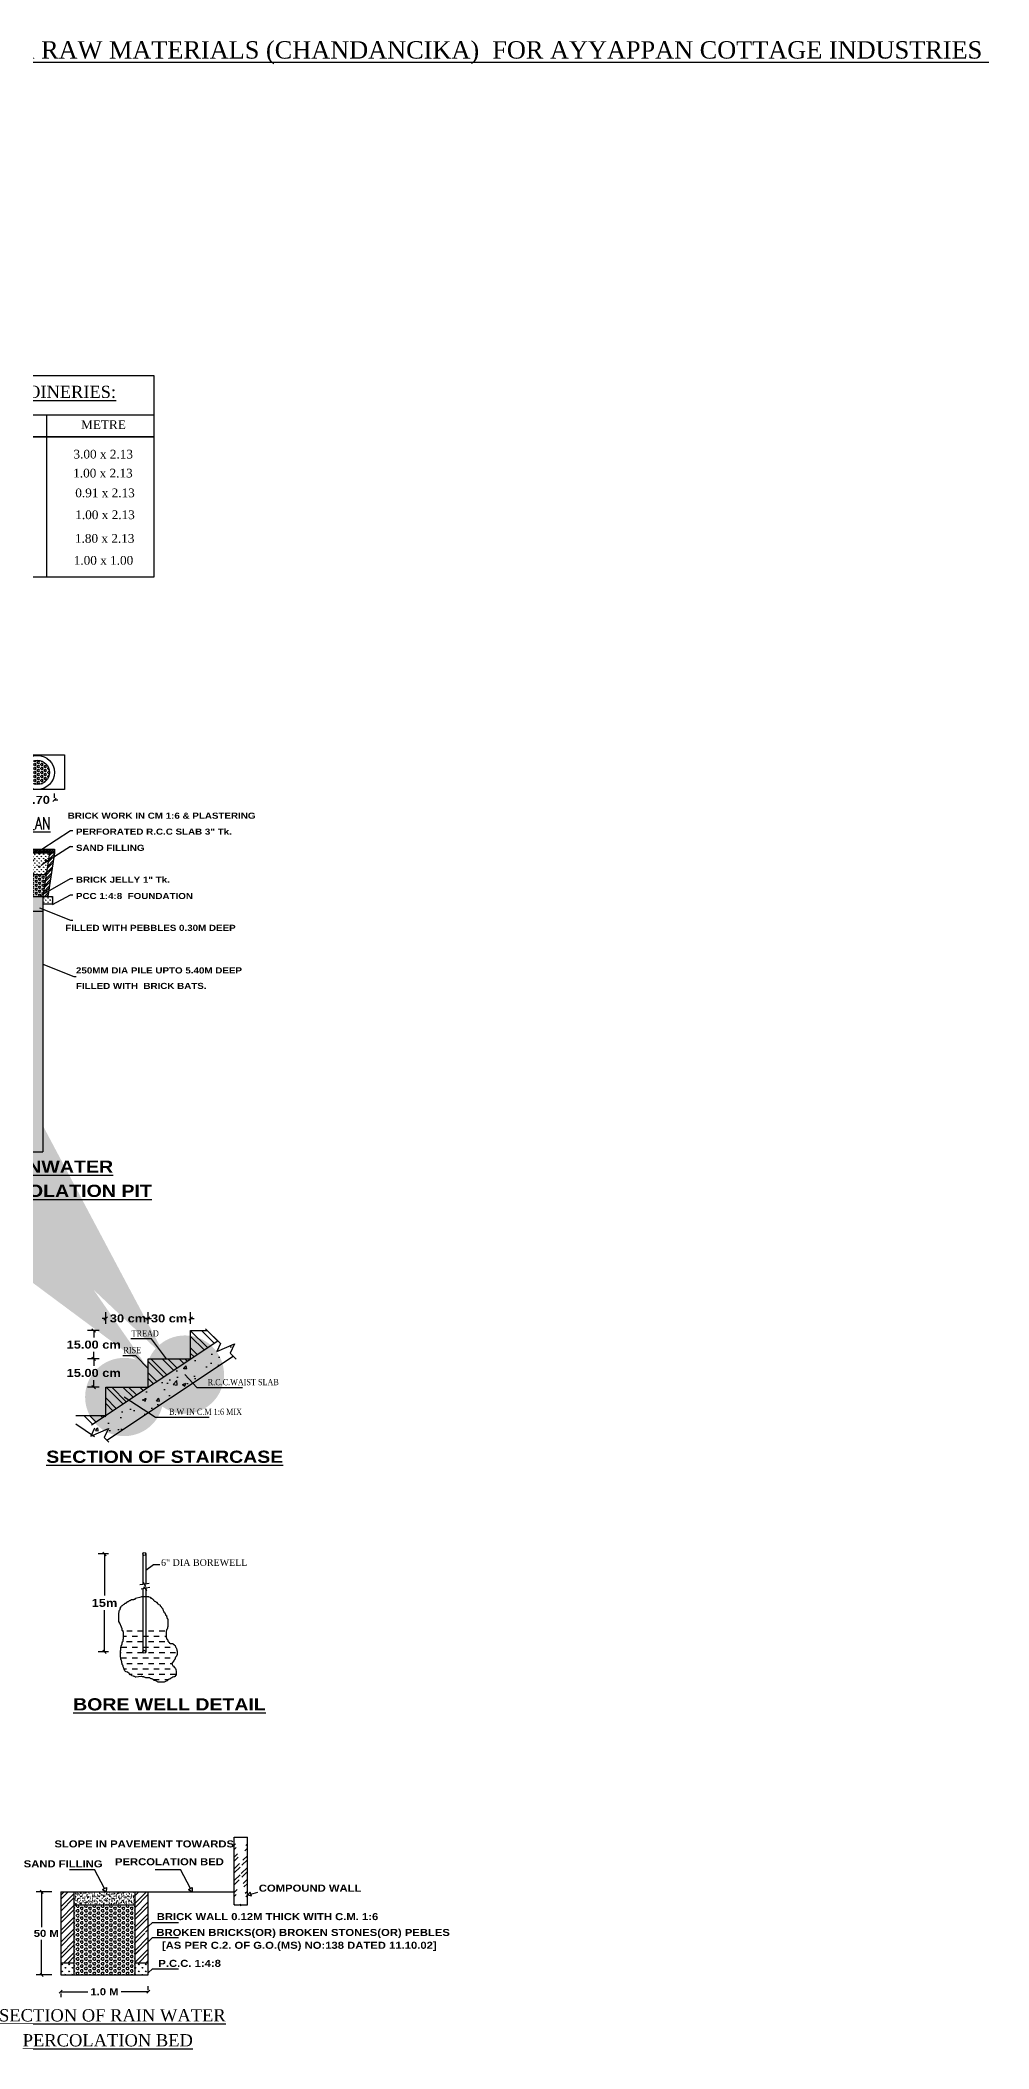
# Model space of a CAD drawing. Header units: metres. Extents: x 10791 to 12491, y -3081 to -2476.
# Drawn here: x 12463.4 to 12490.7, y -3080.3 to -3022.6 of the extents above; entities that cross this region are included whole.
import ezdxf
from ezdxf.enums import TextEntityAlignment as Align

# ---------------------------------------------------------------- set-up
doc = ezdxf.new("R2010")
doc.units = ezdxf.units.M
doc.header["$LTSCALE"] = 0.5
doc.header["$MEASUREMENT"] = 0
doc.header["$PDMODE"] = 35
doc.styles.add('ROMAND', font='romand.shx', dxfattribs={"width": 0.75})
doc.styles.add('ROMANS', font='times.ttf')
doc.styles.get("Standard").update_dxf_attribs({"font": ''})
doc.styles.add('STYLE2', font='times.ttf')
doc.styles.get('Standard').set_extended_font_data('Arial Black')
doc.dimstyles.get("Standard").update_dxf_attribs({"dimtxt": 0.23, "dimasz": 0.18, "dimexe": 0.18, "dimexo": 0.0625, "dimgap": 0.09, "dimtad": 0, "dimtih": 1, "dimtoh": 1, "dimzin": 0, "dimdsep": 46, "dimtxsty": 'Standard', "dimblk": 'OBLIQUE', "dimcen": 0.09, "dimse1": 1, "dimse2": 1, "dimclrd": 1, "dimclrt": 3, "dimadec": 0, "dimazin": 0, "dimtfac": 1, "dimtofl": 0, "dimtmove": 0, "dimatfit": 3, "dimfxl": 0, "dimtolj": 1, "dimtzin": 0, "dimarcsym": 0})
doc.dimstyles.new('STANDARD_WS', dxfattribs={"dimtxt": 0.18, "dimasz": 0.18, "dimexe": 0.18, "dimexo": 0.0625, "dimgap": 0.09, "dimtad": 0, "dimtih": 1, "dimtoh": 1, "dimdec": 4, "dimzin": 0, "dimdsep": 46, "dimtxsty": 'Standard', "dimcen": 0.09, "dimadec": 0, "dimazin": 0, "dimtfac": 1, "dimtdec": 4, "dimtofl": 0, "dimtmove": 0, "dimatfit": 3, "dimfxl": 0, "dimtolj": 1, "dimtzin": 0, "dimarcsym": 0})
pattern_1 = [(90, (10836.391905, -2636.911285), (-0.062727021, 0.062727021), [0.016633025, -0.108821018]), (45, (10836.391905, -2636.911285), (-0.062727064, 0.062727064), [0.016633025, -0.07207644]), (135, (10836.391905, -2636.911285), (-0.062727064, -0.062727064), [0.016633025, -0.07207644])]

# ---------------------------------------------------------------- blocks, each defined once
blk = doc.blocks.new('_Oblique')
at = {"color": 0, "linetype": 'ByBlock', "lineweight": -2}
blk.add_line((-0.5, -0.5), (0.5, 0.5), dxfattribs=at)
blk = doc.blocks.new('*D3')
at = {"color": 0, "lineweight": -2}
for p, q in [((11032.974, -2582.186), (11032.682, -2582.186)), ((11032.862, -2582.186), (11032.862, -2583.384)), ((11032.862, -2584.999), (11032.862, -2583.802)), ((11032.975, -2584.999), (11032.682, -2584.999))]:
    blk.add_line(p, q, dxfattribs=at)
at = {"layer": 'Defpoints', "color": 0, "lineweight": 25}
for p in [(11032.862, -2582.186), (11033.037, -2582.186), (11033.038, -2584.999)]:
    blk.add_point(p, dxfattribs=at)
at = {"color": 0, "lineweight": -2, "xscale": 0.1, "yscale": 0.1, "zscale": 0.1}
for p, rotation in [((11032.862, -2582.186), 90), ((11032.862, -2584.999), 270)]:
    blk.add_blockref('_Oblique', p, dxfattribs=dict(at, rotation=rotation))
at = {"color": 3, "lineweight": 25, "insert": (11032.862, -2583.593), "char_height": 0.23, "attachment_point": 5}
blk.add_mtext('\\A1;15m', dxfattribs=at)
blk = doc.blocks.new('*D5')
at = {"color": 0, "lineweight": -2}
for p, q in [((11025.314, -2572.839), (11025.196, -2572.839)), ((11025.314, -2572.944), (11025.196, -2572.944)), ((11025.376, -2573.144), (11025.276, -2573.144)), ((11025.376, -2572.839), (11025.376, -2572.739)), ((11025.376, -2572.944), (11025.376, -2573.144))]:
    blk.add_line(p, q, dxfattribs=at)
at = {"layer": 'Defpoints', "color": 0, "lineweight": 25}
for p in [(11025.376, -2572.839), (11025.376, -2572.944), (11025.376, -2572.944)]:
    blk.add_point(p, dxfattribs=at)
at = {"color": 0, "lineweight": -2, "xscale": 0.1, "yscale": 0.1, "zscale": 0.1}
for p, rotation in [((11025.376, -2572.839), 270), ((11025.376, -2572.944), 90)]:
    blk.add_blockref('_Oblique', p, dxfattribs=dict(at, rotation=rotation))
at = {"color": 3, "lineweight": 25, "insert": (11024.827, -2573.144), "char_height": 0.23, "attachment_point": 5}
blk.add_mtext('\\A1;.075', dxfattribs=at)
blk = doc.blocks.new('*D6')
at = {"color": 0, "lineweight": -2}
for p, q in [((11025.249, -2574.411), (11025.131, -2574.411)), ((11025.311, -2574.411), (11025.311, -2577.764)), ((11025.311, -2581.535), (11025.311, -2578.182)), ((11025.249, -2581.535), (11025.131, -2581.535))]:
    blk.add_line(p, q, dxfattribs=at)
at = {"layer": 'Defpoints', "color": 0, "lineweight": 25}
for p in [(11025.311, -2574.411), (11025.311, -2581.535), (11025.311, -2581.535)]:
    blk.add_point(p, dxfattribs=at)
at = {"color": 0, "lineweight": -2, "xscale": 0.1, "yscale": 0.1, "zscale": 0.1}
for p, rotation in [((11025.311, -2574.411), 90), ((11025.311, -2581.535), 270)]:
    blk.add_blockref('_Oblique', p, dxfattribs=dict(at, rotation=rotation))
at = {"color": 3, "lineweight": 25, "insert": (11025.311, -2577.973), "char_height": 0.23, "attachment_point": 5}
blk.add_mtext('\\A1;5.40', dxfattribs=at)
blk = doc.blocks.new('*D7')
at = {"color": 0, "lineweight": -2}
for p, q in [((11025.241, -2573.572), (11025.123, -2573.572)), ((11025.303, -2573.572), (11025.303, -2573.678)), ((11025.241, -2574.201), (11025.123, -2574.201)), ((11025.303, -2574.201), (11025.303, -2574.096))]:
    blk.add_line(p, q, dxfattribs=at)
at = {"layer": 'Defpoints', "color": 0, "lineweight": 25}
for p in [(11025.303, -2573.572), (11025.303, -2574.201), (11025.303, -2574.201)]:
    blk.add_point(p, dxfattribs=at)
at = {"color": 0, "lineweight": -2, "xscale": 0.1, "yscale": 0.1, "zscale": 0.1}
for p, rotation in [((11025.303, -2573.572), 90), ((11025.303, -2574.201), 270)]:
    blk.add_blockref('_Oblique', p, dxfattribs=dict(at, rotation=rotation))
at = {"color": 3, "lineweight": 25, "insert": (11025.303, -2573.887), "char_height": 0.23, "attachment_point": 5}
blk.add_mtext('\\A1;0.45', dxfattribs=at)
blk = doc.blocks.new('*D8')
at = {"color": 0, "lineweight": -2}
for p, q in [((11025.492, -2571.426), (11025.392, -2571.426)), ((11025.492, -2571.363), (11025.492, -2571.246)), ((11026.47, -2571.363), (11026.47, -2571.246)), ((11026.47, -2571.426), (11026.57, -2571.426))]:
    blk.add_line(p, q, dxfattribs=at)
at = {"layer": 'Defpoints', "color": 0, "lineweight": 25}
for p in [(11025.492, -2571.426), (11026.47, -2571.426), (11026.47, -2571.426)]:
    blk.add_point(p, dxfattribs=at)
at = {"color": 0, "lineweight": -2, "xscale": 0.1, "yscale": 0.1, "zscale": 0.1}
blk.add_blockref('_Oblique', (11025.492, -2571.426), dxfattribs=at)
at = {"color": 0, "lineweight": -2, "xscale": 0.1, "yscale": 0.1, "zscale": 0.1, "rotation": 180}
blk.add_blockref('_Oblique', (11026.47, -2571.426), dxfattribs=at)
at = {"color": 3, "lineweight": 25, "insert": (11025.981, -2571.426), "char_height": 0.23, "attachment_point": 5}
blk.add_mtext('\\A1;0.70', dxfattribs=at)
blk = doc.blocks.new('*D10')
at = {"color": 0, "lineweight": -2}
for p, q in [((11807.457, -2828.448), (11806.94, -2828.448)), ((11807.12, -2828.448), (11807.12, -2829.597)), ((11807.12, -2831.163), (11807.12, -2830.015)), ((11807.459, -2831.163), (11806.94, -2831.163))]:
    blk.add_line(p, q, dxfattribs=at)
at = {"layer": 'Defpoints', "color": 0, "lineweight": -2}
for p in [(11807.12, -2828.448), (11807.519, -2828.448), (11807.522, -2831.163)]:
    blk.add_point(p, dxfattribs=at)
at = {"color": 0, "lineweight": -2, "xscale": 0.1, "yscale": 0.1, "zscale": 0.1}
for p, rotation in [((11807.12, -2828.448), 90), ((11807.12, -2831.163), 270)]:
    blk.add_blockref('_Oblique', p, dxfattribs=dict(at, rotation=rotation))
at = {"color": 3, "insert": (11807.12, -2829.806), "char_height": 0.23, "attachment_point": 5}
blk.add_mtext('\\A1;1.50 M', dxfattribs=at)
blk = doc.blocks.new('*D11')
at = {"color": 0, "lineweight": -2}
for p, q in [((11807.747, -2831.711), (11808.636, -2831.711)), ((11810.604, -2831.711), (11809.715, -2831.711)), ((11810.604, -2831.66), (11810.604, -2831.531)), ((11807.747, -2831.772), (11807.747, -2831.891))]:
    blk.add_line(p, q, dxfattribs=at)
at = {"layer": 'Defpoints', "color": 0, "lineweight": -2}
for p in [(11807.747, -2831.71), (11810.604, -2831.711), (11810.604, -2831.723)]:
    blk.add_point(p, dxfattribs=at)
at = {"color": 0, "lineweight": -2, "xscale": 0.1, "yscale": 0.1, "zscale": 0.1, "rotation": 180}
blk.add_blockref('_Oblique', (11807.747, -2831.711), dxfattribs=at)
at = {"color": 0, "lineweight": -2, "xscale": 0.1, "yscale": 0.1, "zscale": 0.1}
blk.add_blockref('_Oblique', (11810.604, -2831.711), dxfattribs=at)
at = {"color": 3, "insert": (11809.175, -2831.711), "char_height": 0.23, "attachment_point": 5}
blk.add_mtext('\\A1;1.0 M', dxfattribs=at)
blk = doc.blocks.new('*D90')
at = {"color": 0, "lineweight": -2}
for p, q in [((12465.125, -3059.695), (12464.788, -3059.695)), ((12464.968, -3059.695), (12464.968, -3059.893)), ((12464.968, -3060.509), (12464.968, -3060.311)), ((12465.125, -3060.509), (12464.788, -3060.509))]:
    blk.add_line(p, q, dxfattribs=at)
at = {"layer": 'Defpoints', "color": 0, "lineweight": 25}
for p in [(12464.968, -3059.695), (12465.188, -3059.695), (12465.188, -3060.509)]:
    blk.add_point(p, dxfattribs=at)
at = {"color": 0, "lineweight": -2, "xscale": 0.1, "yscale": 0.1, "zscale": 0.1}
for p, rotation in [((12464.968, -3059.695), 90), ((12464.968, -3060.509), 270)]:
    blk.add_blockref('_Oblique', p, dxfattribs=dict(at, rotation=rotation))
at = {"color": 3, "lineweight": 25, "insert": (12464.968, -3060.102), "char_height": 0.23, "attachment_point": 5}
blk.add_mtext('\\A1;15.00 cm', dxfattribs=at)
blk = doc.blocks.new('*D91')
at = {"color": 0, "lineweight": -2}
for p, q in [((12465.125, -3060.509), (12464.788, -3060.509)), ((12464.968, -3060.509), (12464.968, -3060.707)), ((12465.125, -3061.323), (12464.788, -3061.323)), ((12464.968, -3061.323), (12464.968, -3061.125))]:
    blk.add_line(p, q, dxfattribs=at)
at = {"layer": 'Defpoints', "color": 0, "lineweight": 25}
for p in [(12464.968, -3060.509), (12465.188, -3060.509), (12465.188, -3061.323)]:
    blk.add_point(p, dxfattribs=at)
at = {"color": 0, "lineweight": -2, "xscale": 0.1, "yscale": 0.1, "zscale": 0.1}
for p, rotation in [((12464.968, -3060.509), 90), ((12464.968, -3061.323), 270)]:
    blk.add_blockref('_Oblique', p, dxfattribs=dict(at, rotation=rotation))
at = {"color": 3, "lineweight": 25, "insert": (12464.968, -3060.916), "char_height": 0.23, "attachment_point": 5}
blk.add_mtext('\\A1;15.00 cm', dxfattribs=at)
blk = doc.blocks.new('*D92')
at = {"color": 0, "lineweight": -2}
for p, q in [((12466.533, -3059.506), (12466.533, -3059.168)), ((12467.753, -3059.506), (12467.753, -3059.168)), ((12466.533, -3059.348), (12466.433, -3059.348)), ((12467.753, -3059.348), (12467.853, -3059.348))]:
    blk.add_line(p, q, dxfattribs=at)
at = {"layer": 'Defpoints', "color": 0, "lineweight": 25}
for p in [(12466.533, -3059.568), (12467.753, -3059.348), (12467.753, -3059.568)]:
    blk.add_point(p, dxfattribs=at)
at = {"color": 0, "lineweight": -2, "xscale": 0.1, "yscale": 0.1, "zscale": 0.1}
blk.add_blockref('_Oblique', (12466.533, -3059.348), dxfattribs=at)
at = {"color": 0, "lineweight": -2, "xscale": 0.1, "yscale": 0.1, "zscale": 0.1, "rotation": 180}
blk.add_blockref('_Oblique', (12467.753, -3059.348), dxfattribs=at)
at = {"color": 3, "lineweight": 25, "insert": (12467.134, -3059.348), "char_height": 0.23, "attachment_point": 5}
blk.add_mtext('\\A1;30 cm', dxfattribs=at)
blk = doc.blocks.new('*D93')
at = {"color": 0, "lineweight": -2}
for p, q in [((12465.312, -3059.506), (12465.312, -3059.168)), ((12466.533, -3059.506), (12466.533, -3059.168)), ((12465.312, -3059.348), (12465.212, -3059.348)), ((12466.533, -3059.348), (12466.633, -3059.348))]:
    blk.add_line(p, q, dxfattribs=at)
at = {"layer": 'Defpoints', "color": 0, "lineweight": 25}
for p in [(12465.312, -3059.568), (12466.533, -3059.348), (12466.533, -3059.568)]:
    blk.add_point(p, dxfattribs=at)
at = {"color": 0, "lineweight": -2, "xscale": 0.1, "yscale": 0.1, "zscale": 0.1}
blk.add_blockref('_Oblique', (12465.312, -3059.348), dxfattribs=at)
at = {"color": 0, "lineweight": -2, "xscale": 0.1, "yscale": 0.1, "zscale": 0.1, "rotation": 180}
blk.add_blockref('_Oblique', (12466.533, -3059.348), dxfattribs=at)
at = {"color": 3, "lineweight": 25, "insert": (12465.953, -3059.348), "char_height": 0.23, "attachment_point": 5}
blk.add_mtext('\\A1;30 cm', dxfattribs=at)
blk = doc.blocks.new('GHI')
at = {"lineweight": 25}
h = blk.add_hatch(dxfattribs=at)
h.set_pattern_fill('DASH', color=1, scale=1.250156, style=0)
h.set_pattern_definition([(0, (11033.8611, -2580.13685), (0.1562695, 0.1562695), [0.1562695, -0.1562695])])
h.paths.add_polyline_path([(11069.33, -2571.367), (11069.321, -2571.358), (11069.321, -2571.348), (11069.311, -2571.339), (11069.302, -2571.302), (11069.274, -2571.283), (11069.265, -2571.274), (11069.265, -2571.264), (11069.246, -2571.264), (11069.237, -2571.255), (11069.237, -2571.246), (11069.153, -2571.246), (11069.153, -2571.237), (11069.135, -2571.237), (11069.135, -2571.227), (11069.125, -2571.227), (11069.125, -2571.199), (11069.116, -2571.199), (11069.116, -2571.19), (11069.097, -2571.19), (11069.097, -2571.181), (11069.088, -2571.171), (11069.088, -2571.143), (11069.079, -2571.143), (11069.079, -2571.125), (11069.07, -2571.115), (11069.06, -2571.115), (11069.051, -2571.097), (11069.051, -2571.078), (11069.042, -2571.078), (11069.042, -2570.883), (11069.051, -2570.873), (11069.051, -2570.845), (11069.06, -2570.836), (11069.07, -2570.827), (11069.07, -2570.808), (11069.079, -2570.808), (11069.079, -2570.771), (11069.088, -2570.762), (11069.088, -2570.755), (11067.751, -2570.755), (11067.758, -2570.775), (11067.777, -2570.818), (11067.777, -2570.868), (11067.786, -2570.877), (11067.805, -2570.877), (11067.805, -2570.905), (11067.814, -2570.905), (11067.814, -2571.11), (11067.805, -2571.119), (11067.805, -2571.175), (11067.796, -2571.184), (11067.786, -2571.184), (11067.786, -2571.194), (11067.777, -2571.222), (11067.777, -2571.259), (11067.768, -2571.268), (11067.768, -2571.278), (11067.758, -2571.287), (11067.758, -2571.296), (11067.749, -2571.305), (11067.749, -2571.333), (11067.74, -2571.343), (11067.74, -2571.427), (11067.73, -2571.454), (11067.73, -2571.622), (11067.74, -2571.659), (11067.74, -2571.706), (11067.758, -2571.725), (11067.758, -2571.743), (11067.768, -2571.771), (11067.768, -2571.808), (11067.777, -2571.818), (11067.777, -2571.846), (11067.796, -2571.864), (11067.805, -2571.892), (11067.805, -2571.911), (11067.824, -2571.948), (11067.833, -2571.985), (11067.842, -2572.004), (11067.852, -2572.023), (11067.87, -2572.05), (11067.889, -2572.06), (11067.926, -2572.069), (11067.973, -2572.106), (11067.992, -2572.116), (11068.01, -2572.144), (11068.019, -2572.144), (11068.047, -2572.153), (11068.057, -2572.172), (11068.094, -2572.181), (11068.103, -2572.181), (11068.122, -2572.19), (11068.131, -2572.19), (11068.15, -2572.199), (11068.159, -2572.209), (11068.169, -2572.209), (11068.324, -2572.186), (11068.342, -2572.186), (11068.361, -2572.196), (11068.398, -2572.196), (11068.407, -2572.205), (11068.417, -2572.214), (11068.454, -2572.224), (11068.501, -2572.224), (11068.538, -2572.233), (11068.575, -2572.233), (11068.585, -2572.252), (11068.594, -2572.252), (11068.613, -2572.261), (11068.631, -2572.261), (11068.65, -2572.27), (11068.659, -2572.27), (11068.687, -2572.298), (11068.697, -2572.307), (11068.734, -2572.307), (11068.743, -2572.317), (11068.762, -2572.326), (11068.78, -2572.335), (11068.79, -2572.345), (11068.808, -2572.354), (11068.986, -2572.354), (11069.023, -2572.335), (11069.07, -2572.317), (11069.097, -2572.289), (11069.125, -2572.27), (11069.144, -2572.27), (11069.153, -2572.261), (11069.172, -2572.242), (11069.191, -2572.242), (11069.191, -2572.233), (11069.2, -2572.233), (11069.228, -2572.214), (11069.265, -2572.196), (11069.284, -2572.196), (11069.303, -2572.186), (11069.303, -2572.168), (11069.312, -2572.168), (11069.312, -2572.158), (11069.321, -2572.158), (11069.331, -2572.149), (11069.331, -2572.037), (11069.321, -2572), (11069.321, -2571.991), (11069.312, -2571.963), (11069.303, -2571.954), (11069.293, -2571.944), (11069.293, -2571.935), (11069.275, -2571.926), (11069.256, -2571.898), (11069.237, -2571.879), (11069.209, -2571.842), (11069.2, -2571.814), (11069.274, -2571.721), (11069.283, -2571.702), (11069.293, -2571.702), (11069.293, -2571.693), (11069.302, -2571.693), (11069.302, -2571.646), (11069.311, -2571.646), (11069.311, -2571.637), (11069.33, -2571.618), (11069.339, -2571.609), (11069.339, -2571.6), (11069.349, -2571.59), (11069.349, -2571.572), (11069.358, -2571.572), (11069.358, -2571.46), (11069.349, -2571.432), (11069.349, -2571.413), (11069.339, -2571.395), (11069.339, -2571.386)])
for p, q in [((11068.368, -2568.669), (11068.368, -2569.539)), ((11068.454, -2568.669), (11068.454, -2569.524)), ((11068.368, -2569.661), (11068.368, -2571.481)), ((11068.454, -2569.686), (11068.454, -2571.481))]:
    blk.add_line(p, q, dxfattribs=at)
at = {"color": 21, "lineweight": 25}
for p, q in [((11068.454, -2569.133), (11068.673, -2568.97)), ((11068.673, -2568.97), (11068.856, -2568.97)), ((11068.28, -2569.551), (11068.377, -2569.537)), ((11068.326, -2569.667), (11068.407, -2569.655)), ((11068.377, -2569.537), (11068.382, -2569.491)), ((11068.382, -2569.491), (11068.447, -2569.607)), ((11068.407, -2569.655), (11068.411, -2569.609)), ((11068.411, -2569.609), (11068.476, -2569.724)), ((11068.436, -2569.527), (11068.555, -2569.506)), ((11068.447, -2569.607), (11068.436, -2569.527)), ((11068.465, -2569.645), (11068.567, -2569.627)), ((11068.476, -2569.724), (11068.465, -2569.645))]:
    blk.add_line(p, q, dxfattribs=at)
at = {"color": 2, "lineweight": 25}
blk.add_lwpolyline([(11067.777, -2570.818), (11067.758, -2570.775), (11067.712, -2570.654), (11067.684, -2570.607), (11067.684, -2570.365), (11067.693, -2570.337), (11067.693, -2570.309), (11067.702, -2570.281), (11067.721, -2570.262), (11067.721, -2570.235), (11067.73, -2570.225), (11067.73, -2570.197), (11067.74, -2570.188), (11067.749, -2570.188), (11067.758, -2570.169), (11067.768, -2570.16), (11067.777, -2570.151), (11067.786, -2570.151), (11067.796, -2570.141), (11067.814, -2570.123), (11067.833, -2570.113), (11067.842, -2570.113), (11067.842, -2570.104), (11067.852, -2570.086), (11067.88, -2570.086), (11067.88, -2570.076), (11067.898, -2570.076), (11067.898, -2570.067), (11067.908, -2570.067), (11067.908, -2570.058), (11067.917, -2570.058), (11067.917, -2570.048), (11067.926, -2570.048), (11067.926, -2570.039), (11067.954, -2570.039), (11067.964, -2570.03), (11067.992, -2570.011), (11068.001, -2570.002), (11068.01, -2570.002), (11068.029, -2569.992), (11068.038, -2569.983), (11068.038, -2569.974), (11068.113, -2569.974), (11068.122, -2569.964), (11068.15, -2569.964), (11068.15, -2569.955), (11068.159, -2569.955), (11068.159, -2569.937), (11068.324, -2569.905), (11068.342, -2569.896), (11068.538, -2569.896), (11068.547, -2569.905), (11068.585, -2569.914), (11068.594, -2569.914), (11068.594, -2569.933), (11068.603, -2569.942), (11068.622, -2569.942), (11068.631, -2569.951), (11068.641, -2569.951), (11068.641, -2569.961), (11068.659, -2569.97), (11068.669, -2569.979), (11068.669, -2569.989), (11068.678, -2569.989), (11068.678, -2569.998), (11068.687, -2570.007), (11068.697, -2570.017), (11068.706, -2570.017), (11068.706, -2570.026), (11068.734, -2570.035), (11068.743, -2570.045), (11068.752, -2570.054), (11068.771, -2570.054), (11068.78, -2570.063), (11068.78, -2570.091), (11068.79, -2570.091), (11068.808, -2570.1), (11068.818, -2570.11), (11068.827, -2570.119), (11068.855, -2570.128), (11068.864, -2570.138), (11068.864, -2570.156), (11068.874, -2570.166), (11068.883, -2570.166), (11068.892, -2570.175), (11068.902, -2570.194), (11068.902, -2570.203), (11068.911, -2570.203), (11068.911, -2570.212), (11068.939, -2570.24), (11068.939, -2570.249), (11068.948, -2570.249), (11068.948, -2570.277), (11068.958, -2570.287), (11068.967, -2570.324), (11068.976, -2570.324), (11068.976, -2570.343), (11068.986, -2570.352), (11069.004, -2570.361), (11069.004, -2570.37), (11069.014, -2570.38), (11069.014, -2570.398), (11069.023, -2570.398), (11069.023, -2570.426), (11069.032, -2570.426), (11069.042, -2570.436), (11069.051, -2570.436), (11069.051, -2570.473), (11069.06, -2570.473), (11069.06, -2570.51), (11069.079, -2570.519), (11069.079, -2570.547), (11069.088, -2570.547), (11069.088, -2570.762), (11069.079, -2570.771), (11069.079, -2570.808), (11069.07, -2570.808), (11069.07, -2570.827), (11069.06, -2570.836), (11069.051, -2570.845), (11069.051, -2570.873), (11069.042, -2570.883), (11069.042, -2571.078), (11069.051, -2571.078), (11069.051, -2571.097), (11069.06, -2571.115), (11069.07, -2571.115), (11069.079, -2571.125), (11069.079, -2571.143), (11069.088, -2571.143), (11069.088, -2571.171), (11069.097, -2571.181), (11069.097, -2571.19), (11069.116, -2571.19), (11069.116, -2571.199), (11069.125, -2571.199), (11069.125, -2571.227), (11069.135, -2571.227), (11069.135, -2571.237), (11069.153, -2571.237), (11069.153, -2571.246), (11069.237, -2571.246), (11069.237, -2571.255), (11069.246, -2571.264), (11069.265, -2571.264), (11069.265, -2571.274), (11069.274, -2571.283), (11069.302, -2571.302), (11069.311, -2571.339), (11069.321, -2571.348), (11069.321, -2571.358), (11069.33, -2571.367), (11069.339, -2571.386), (11069.339, -2571.395), (11069.349, -2571.413), (11069.349, -2571.432), (11069.358, -2571.46), (11069.358, -2571.572), (11069.349, -2571.572), (11069.349, -2571.59), (11069.339, -2571.6), (11069.339, -2571.609), (11069.33, -2571.618), (11069.311, -2571.637), (11069.311, -2571.646), (11069.302, -2571.646), (11069.302, -2571.693), (11069.293, -2571.693), (11069.293, -2571.702), (11069.283, -2571.702), (11069.274, -2571.721), (11069.2, -2571.814), (11069.209, -2571.842), (11069.237, -2571.879), (11069.256, -2571.898), (11069.275, -2571.926), (11069.293, -2571.935), (11069.293, -2571.944), (11069.303, -2571.954), (11069.312, -2571.963), (11069.321, -2571.991), (11069.321, -2572), (11069.331, -2572.037), (11069.331, -2572.149), (11069.321, -2572.158), (11069.312, -2572.158), (11069.312, -2572.168), (11069.303, -2572.168), (11069.303, -2572.186), (11069.284, -2572.196), (11069.265, -2572.196), (11069.228, -2572.214), (11069.2, -2572.233), (11069.191, -2572.233), (11069.191, -2572.242), (11069.172, -2572.242), (11069.153, -2572.261), (11069.144, -2572.27), (11069.125, -2572.27), (11069.097, -2572.289), (11069.07, -2572.317), (11069.023, -2572.335), (11068.986, -2572.354), (11068.808, -2572.354), (11068.79, -2572.345), (11068.78, -2572.335), (11068.762, -2572.326), (11068.743, -2572.317), (11068.734, -2572.307), (11068.697, -2572.307), (11068.687, -2572.298), (11068.659, -2572.27), (11068.65, -2572.27), (11068.631, -2572.261), (11068.613, -2572.261), (11068.594, -2572.252), (11068.585, -2572.252), (11068.575, -2572.233), (11068.538, -2572.233), (11068.501, -2572.224), (11068.454, -2572.224), (11068.417, -2572.214), (11068.407, -2572.205), (11068.398, -2572.196), (11068.361, -2572.196), (11068.342, -2572.186), (11068.324, -2572.186), (11068.169, -2572.209), (11068.159, -2572.209), (11068.15, -2572.199), (11068.131, -2572.19), (11068.122, -2572.19), (11068.103, -2572.181), (11068.094, -2572.181), (11068.057, -2572.172), (11068.047, -2572.153), (11068.019, -2572.144), (11068.01, -2572.144), (11067.992, -2572.116), (11067.973, -2572.106), (11067.926, -2572.069), (11067.889, -2572.06), (11067.87, -2572.05), (11067.852, -2572.023), (11067.842, -2572.004), (11067.833, -2571.985), (11067.824, -2571.948), (11067.805, -2571.911), (11067.805, -2571.892), (11067.796, -2571.864), (11067.777, -2571.846), (11067.777, -2571.818), (11067.768, -2571.808), (11067.768, -2571.771), (11067.758, -2571.743), (11067.758, -2571.725), (11067.74, -2571.706), (11067.74, -2571.659), (11067.73, -2571.622), (11067.73, -2571.454), (11067.74, -2571.427), (11067.74, -2571.343), (11067.749, -2571.333), (11067.749, -2571.305), (11067.758, -2571.296), (11067.758, -2571.287), (11067.768, -2571.278), (11067.768, -2571.268), (11067.777, -2571.259), (11067.777, -2571.222), (11067.786, -2571.194), (11067.786, -2571.184), (11067.796, -2571.184), (11067.805, -2571.175), (11067.805, -2571.119), (11067.814, -2571.11), (11067.814, -2570.905), (11067.805, -2570.905), (11067.805, -2570.877), (11067.786, -2570.877), (11067.777, -2570.868), (11067.777, -2570.818)], close=True, dxfattribs=at)
at = {"lineweight": 25}
for centre in [(11068.41, -2568.669), (11068.411, -2571.481)]:
    blk.add_circle(centre, 0.0429, dxfattribs=at)
at = {"color": 3, "lineweight": 25, "style": 'STYLE2'}
blk.add_text('6" DIA BOREWELL', height=0.1905, dxfattribs=at).set_placement((11068.894, -2569.011))
at = {"color": 3, "lineweight": 25}
blk.add_text('%%uBORE WELL DETAIL', height=0.35, dxfattribs=at).set_placement((11066.368, -2573.165))
at = {"color": 7, "lineweight": 25}
dim = blk.add_linear_dim(base=(11067.27, -2568.669), p1=(11067.445, -2571.481), p2=(11067.444, -2568.669), angle=90, text='15m', dimstyle='STANDARD_WS', override={"dimtxt": 0.23, "dimasz": 0.1, "dimdec": 2, "dimblk1": 'OBLIQUE', "dimblk2": 'OBLIQUE', "dimsah": 1, "dimclrt": 3}, dxfattribs=at)
dim.commit()
dim.dimension.update_dxf_attribs({"geometry": '*D3', "text_midpoint": (11067.27, -2570.075), "insert": (34.408, 13.517)})
blk = doc.blocks.new('FGH')
at = {"lineweight": 25}
h = blk.add_hatch(dxfattribs=at)
h.set_pattern_fill('HEX', color=6, scale=0.010477, style=0)
h.set_pattern_definition([(0, (10814.2987, -2636.035065), (0, 0.057618474), [0.03326605, -0.066532098]), (120, (10814.2987, -2636.035065), (-0.049899062, -0.028809237), [0.03326605, -0.066532098]), (60, (10814.331964, -2636.035065), (-0.049899062, 0.028809237), [0.03326605, -0.066532098])])
h.paths.add_polyline_path([(11060.039, -2557.119, 1), (11060.738, -2557.119, 1)])
h = blk.add_hatch(dxfattribs=at)
h.set_pattern_fill('CROSS', color=2, scale=0.003492, style=0)
h.set_pattern_definition([(0, (10836.391905, -2636.911285), (0.0221773661, 0.0221773661), [0.011088683, -0.033266049]), (90, (10836.39745, -2636.91683), (-0.0221773661, 0.0221773661), [0.011088683, -0.033266049])])
h.paths.add_polyline_path([(11060.237, -2559.322), (11060.237, -2559.426), (11060.336, -2559.426), (11060.336, -2559.322)])
h.paths.add_polyline_path([(11060.446, -2559.322), (11060.363, -2559.322), (11060.363, -2559.426), (11060.446, -2559.426)])
h.paths.add_polyline_path([(11060.473, -2559.426), (11060.562, -2559.426), (11060.562, -2559.322), (11060.473, -2559.322)])
h.paths.add_polyline_path([(11060.589, -2559.426), (11060.662, -2559.426), (11060.662, -2559.322), (11060.589, -2559.322)])
h.paths.add_polyline_path([(11060.689, -2559.426), (11060.877, -2559.426), (11060.877, -2559.322), (11060.689, -2559.322)])
h.paths.add_polyline_path([(11060.082, -2559.322), (11059.901, -2559.322), (11059.901, -2559.426), (11060.082, -2559.426)])
h.paths.add_polyline_path([(11060.109, -2559.426), (11060.21, -2559.426), (11060.21, -2559.322), (11060.109, -2559.322)])
h = blk.add_hatch(dxfattribs=at)
h.set_pattern_fill('STEEL', color=1, scale=0.034925, style=0)
h.set_pattern_definition([(45, (10836.3919, -2636.91129), (-0.07840883, 0.07840883), []), (45, (10836.3919, -2636.85584), (-0.07840883, 0.07840883), [])])
h.paths.add_polyline_path([(11060.877, -2559.426), (11060.736, -2559.426), (11060.544, -2560.684), (11060.686, -2560.684)])
h.paths.add_polyline_path([(11060.092, -2560.684), (11060.233, -2560.684), (11060.042, -2559.426), (11059.901, -2559.426)])
h = blk.add_hatch(dxfattribs=at)
h.set_pattern_fill('GRASS', color=256, scale=0.010477, style=0)
h.set_pattern_definition([(90, (10836.3919, -2636.91129), (-0.18818106, 0.18818106), [0.04989907, -0.32646305]), (45, (10836.3919, -2636.91129), (-0.1881812, 0.1881812), [0.04989907, -0.21622932]), (135, (10836.3919, -2636.91129), (-0.1881812, -0.1881812), [0.04989907, -0.21622932])])
h.paths.add_polyline_path([(11060.736, -2559.426), (11060.042, -2559.426), (11060.138, -2560.055), (11060.64, -2560.055)])
h = blk.add_hatch(dxfattribs=at)
h.set_pattern_fill('GRASS', color=4, scale=0.003492, style=0)
h.set_pattern_definition(pattern_1)
h.paths.add_polyline_path([(11060.736, -2559.426), (11060.042, -2559.426), (11060.138, -2560.055), (11060.64, -2560.055)])
h = blk.add_hatch(dxfattribs=at)
h.set_pattern_fill('HEX', color=6, scale=0.010477, style=0)
h.set_pattern_definition([(0, (10836.391905, -2636.911285), (0, 0.057618474), [0.03326605, -0.066532098]), (120, (10836.391905, -2636.911285), (-0.049899062, -0.028809237), [0.03326605, -0.066532098]), (60, (10836.42517, -2636.911285), (-0.049899062, 0.028809237), [0.03326605, -0.066532098])])
h.paths.add_polyline_path([(11060.64, -2560.055), (11060.138, -2560.055), (11060.233, -2560.684), (11060.544, -2560.684)])
h = blk.add_hatch(dxfattribs=at)
h.set_pattern_fill('GRASS', color=3, scale=0.003492, style=0)
h.set_pattern_definition(pattern_1)
h.paths.add_polyline_path([(11060.825, -2560.893), (11060.825, -2560.684), (11060.546, -2560.684), (11060.546, -2560.893)])
h.paths.add_polyline_path([(11060.232, -2560.684), (11059.952, -2560.684), (11059.952, -2560.893), (11060.232, -2560.893)])
h = blk.add_hatch(dxfattribs=at)
h.set_pattern_fill('GRASS', color=6, scale=0.003492, style=0)
h.set_pattern_definition(pattern_1)
h.paths.add_polyline_path([(11060.546, -2560.684), (11060.232, -2560.684), (11060.232, -2568.018), (11060.546, -2568.018)])
at = {"color": 21, "lineweight": 25}
for p, q in [((11060.513, -2559.322), (11061.344, -2558.784)), ((11061.344, -2558.784), (11061.408, -2558.784)), ((11060.516, -2559.768), (11061.344, -2559.241)), ((11061.344, -2559.25), (11061.408, -2559.25)), ((11060.489, -2560.653), (11061.344, -2560.164)), ((11061.344, -2560.164), (11061.408, -2560.164)), ((11060.453, -2561.012), (11061.344, -2561.363)), ((11060.825, -2560.913), (11061.344, -2560.633)), ((11061.344, -2560.633), (11061.408, -2560.633)), ((11061.344, -2561.363), (11061.408, -2561.363)), ((11060.546, -2562.633), (11061.437, -2562.985)), ((11061.437, -2562.985), (11061.501, -2562.985))]:
    blk.add_line(p, q, dxfattribs=at)
at = {"lineweight": 25}
for p, q in [((11059.901, -2559.322), (11059.901, -2559.426)), ((11059.901, -2559.322), (11060.877, -2559.322)), ((11059.901, -2559.426), (11060.877, -2559.426)), ((11059.901, -2559.426), (11060.092, -2560.684)), ((11060.042, -2559.426), (11060.233, -2560.684)), ((11060.082, -2559.322), (11060.082, -2559.426)), ((11060.109, -2559.322), (11060.109, -2559.426)), ((11060.21, -2559.322), (11060.21, -2559.426)), ((11060.237, -2559.322), (11060.237, -2559.426)), ((11060.336, -2559.322), (11060.336, -2559.426)), ((11060.363, -2559.322), (11060.363, -2559.426)), ((11060.446, -2559.322), (11060.446, -2559.426)), ((11060.473, -2559.322), (11060.473, -2559.426)), ((11060.736, -2559.426), (11060.544, -2560.684)), ((11060.562, -2559.322), (11060.562, -2559.426)), ((11060.589, -2559.322), (11060.589, -2559.426)), ((11060.662, -2559.322), (11060.662, -2559.426)), ((11060.877, -2559.426), (11060.686, -2560.684)), ((11060.689, -2559.322), (11060.689, -2559.426)), ((11060.877, -2559.322), (11060.877, -2559.426)), ((11060.138, -2560.055), (11060.64, -2560.055)), ((11059.952, -2560.684), (11059.952, -2560.893)), ((11059.952, -2560.684), (11060.825, -2560.684)), ((11059.952, -2560.893), (11060.232, -2560.893)), ((11060.232, -2560.684), (11060.232, -2568.018)), ((11060.232, -2561.103), (11060.546, -2561.103)), ((11060.546, -2560.684), (11060.546, -2568.018)), ((11060.546, -2560.893), (11060.825, -2560.893)), ((11060.825, -2560.684), (11060.825, -2560.893)), ((11060.232, -2568.018), (11060.546, -2568.018))]:
    blk.add_line(p, q, dxfattribs=at)
for radius in [0.489, 0.349]:
    blk.add_circle((11060.388, -2557.119), radius, dxfattribs=at)
at = {"color": 3, "lineweight": 25}
for s, height, p in [('BRICK WORK IN CM 1:6 & PLASTERING', 0.176, (11061.26, -2558.451)), ('PERFORATED R.C.C SLAB 3" Tk.', 0.176, (11061.496, -2558.909)), ('SAND FILLING', 0.176, (11061.496, -2559.375)), ('BRICK JELLY 1" Tk.', 0.176, (11061.496, -2560.29)), ('PCC 1:4:8  FOUNDATION', 0.176, (11061.496, -2560.759)), ('FILLED WITH PEBBLES 0.30M DEEP', 0.176, (11061.19, -2561.674)), ('250MM DIA PILE UPTO 5.40M DEEP ', 0.176, (11061.496, -2562.897)), ('FILLED WITH  BRICK BATS.', 0.176, (11061.496, -2563.343)), ('%%URAINWATER', 0.352, (11059.126, -2568.624)), ('%%UPERCOLATION PIT', 0.352, (11058.55, -2569.32))]:
    blk.add_text(s, height=height, dxfattribs=at).set_placement(p)
at = {"color": 4, "lineweight": 25, "style": 'ROMAND', "width": 0.75}
blk.add_text('%%UPLAN', height=0.352, dxfattribs=at).set_placement((11059.884, -2558.757))
at = {"color": 7, "lineweight": 25}
dim = blk.add_linear_dim(base=(11060.877, -2557.908), p1=(11059.899, -2557.908), p2=(11060.877, -2557.908), text='0.70', dimstyle='STANDARD_WS', override={"dimtxt": 0.23, "dimasz": 0.1, "dimdec": 2, "dimblk1": 'OBLIQUE', "dimblk2": 'OBLIQUE', "dimsah": 1, "dimclrt": 3}, dxfattribs=at)
dim.commit()
dim.dimension.update_dxf_attribs({"geometry": '*D8', "text_midpoint": (11060.388, -2557.908), "insert": (34.408, 13.517)})
for base, p1, p2, text, picture, middle in [((11059.784, -2559.426), (11059.784, -2559.322), (11059.784, -2559.426), '.075', '*D5', (11059.235, -2559.626)), ((11059.711, -2560.684), (11059.711, -2560.055), (11059.711, -2560.684), '0.45', '*D7', (11059.711, -2560.369)), ((11059.719, -2568.018), (11059.719, -2560.893), (11059.719, -2568.018), '5.40', '*D6', (11059.719, -2564.456))]:
    dim = blk.add_linear_dim(base=base, p1=p1, p2=p2, angle=90, text=text, dimstyle='STANDARD_WS', override={"dimtxt": 0.23, "dimasz": 0.1, "dimdec": 2, "dimblk1": 'OBLIQUE', "dimblk2": 'OBLIQUE', "dimsah": 1, "dimclrt": 3}, dxfattribs=at)
    dim.commit()
    dim.dimension.update_dxf_attribs({"geometry": picture, "text_midpoint": middle, "insert": (34.408, 13.517)})
blk = doc.blocks.new('DFGUYIOYK')
h = blk.add_hatch()
h.set_pattern_fill('STEEL', color=2, scale=0.085725, style=0)
h.set_pattern_definition([(45, (11815.6427, -2815.56955), (-0.192458, 0.192458), []), (45, (11815.6427, -2815.43346), (-0.192458, 0.192458), [])])
edge = h.paths.add_edge_path()
edge.add_line((11848.247, -2815.36), (11848.247, -2813.141))
edge.add_line((11847.818, -2815.36), (11847.818, -2813.141))
h = blk.add_hatch()
h.set_pattern_fill('STEEL', color=2, scale=0.085725, style=0)
h.set_pattern_definition([(45, (11766.38987, -2823.83503), (-0.192458, 0.192458), []), (45, (11766.38987, -2823.69895), (-0.192458, 0.192458), [])])
h.paths.add_polyline_path([(11844.881, -2816.274), (11844.927, -2816.251), (11844.927, -2816.275), (11845.012, -2816.275), (11845.012, -2814.931), (11844.583, -2814.931), (11844.583, -2817.245), (11845.012, -2817.245), (11845.012, -2816.275), (11844.927, -2816.275), (11844.927, -2816.303)])
h.paths.add_polyline_path([(11842.583, -2814.931), (11842.154, -2814.931), (11842.154, -2817.245), (11842.583, -2817.245)])
h = blk.add_hatch()
h.set_pattern_fill('AR-SAND', color=6, scale=0.002381, style=0)
h.set_pattern_definition([(37.5, (11819.25202, -2815.56955), (-0.00381007, 0.11654148), [0, -0.09193526, 0, -0.10282233, 0, -0.09828605]), (7.5, (11819.25202, -2815.56955), (0.1070427, 0.1706939), [0, -0.04959666, 0, -0.0828627, 0, -0.03175396]), (327.5, (11819.17762, -2815.56955), (0.188355, 0.00034223), [0, -0.03024186, 0, -0.1088707, 0, -0.14213676]), (317.5, (11819.17762, -2815.56955), (0.1818218, 0.053085), [0, -0.01512093, 0, -0.0713708, 0, -0.08165303])])
h.paths.add_polyline_path([(11844.583, -2815.36), (11844.583, -2814.931), (11842.583, -2814.931), (11842.583, -2815.36)])
h = blk.add_hatch(color=1)
h.paths.add_polyline_path([(11846.442, -2814.931), (11846.449, -2814.793), (11846.322, -2814.855)])
h.paths.add_polyline_path([(11848.384, -2815.075), (11848.342, -2814.94), (11848.247, -2815.039)])
h = blk.add_hatch()
h.set_pattern_fill('HEX', color=1, scale=0.014287, style=0)
h.set_pattern_definition([(0, (11819.252015, -2815.56955), (0, 0.07857065), [0.0453628, -0.0907256]), (120, (11819.252015, -2815.56955), (-0.06804418, -0.03928532), [0.0453628, -0.0907256]), (60, (11819.29738, -2815.56955), (-0.06804418, 0.03928532), [0.0453628, -0.0907256])])
h.paths.add_polyline_path([(11844.583, -2815.36), (11842.583, -2815.36), (11842.583, -2817.646), (11844.583, -2817.646)])
h = blk.add_hatch()
h.set_pattern_fill('GRASS', color=2, scale=0.00635, style=0)
h.set_pattern_definition([(90, (11766.38987, -2823.83503), (-0.11404913, 0.11404913), [0.03024186, -0.1978564]), (45, (11766.38987, -2823.83503), (-0.1140492, 0.1140492), [0.03024186, -0.13104807]), (135, (11766.38987, -2823.83503), (-0.1140492, -0.1140492), [0.03024186, -0.13104807])])
h.paths.add_polyline_path([(11842.154, -2817.646), (11842.583, -2817.646), (11842.583, -2817.245), (11842.154, -2817.245)])
h.paths.add_polyline_path([(11844.583, -2817.646), (11845.012, -2817.646), (11845.012, -2817.429), (11844.916, -2817.429), (11844.916, -2817.457), (11844.87, -2817.428), (11844.916, -2817.405), (11844.916, -2817.429), (11845.012, -2817.429), (11845.012, -2817.245), (11844.583, -2817.245)])
for p, q in [((11847.818, -2813.141), (11848.247, -2813.141)), ((11847.818, -2815.36), (11847.818, -2813.141)), ((11848.247, -2815.36), (11848.247, -2813.141)), ((11842.154, -2814.931), (11847.818, -2814.931)), ((11842.154, -2814.931), (11842.154, -2817.646)), ((11842.583, -2814.931), (11842.583, -2817.646)), ((11844.583, -2817.646), (11844.583, -2814.931)), ((11845.012, -2817.646), (11845.012, -2814.931)), ((11848.342, -2814.94), (11848.247, -2815.039)), ((11848.384, -2815.075), (11848.247, -2815.039)), ((11848.384, -2815.075), (11848.342, -2814.94)), ((11842.583, -2815.36), (11844.583, -2815.36)), ((11847.818, -2815.36), (11847.991, -2815.36)), ((11847.991, -2815.36), (11848.004, -2815.339)), ((11848.004, -2815.339), (11848.035, -2815.39)), ((11848.035, -2815.39), (11848.038, -2815.361)), ((11848.038, -2815.361), (11848.247, -2815.361)), ((11842.154, -2817.245), (11842.583, -2817.245)), ((11844.583, -2817.245), (11845.012, -2817.245)), ((11842.154, -2817.646), (11845.012, -2817.646))]:
    blk.add_line(p, q)
at = {"color": 1}
for p, q in [((11842.439, -2814.207), (11843.259, -2814.207)), ((11843.584, -2814.824), (11843.259, -2814.207)), ((11845.24, -2814.207), (11846.061, -2814.207)), ((11846.386, -2814.824), (11846.061, -2814.207)), ((11843.521, -2814.855), (11843.647, -2814.793)), ((11843.521, -2814.855), (11843.64, -2814.931)), ((11843.647, -2814.793), (11843.64, -2814.931)), ((11846.322, -2814.855), (11846.449, -2814.793)), ((11846.322, -2814.855), (11846.442, -2814.931)), ((11846.449, -2814.793), (11846.442, -2814.931)), ((11848.363, -2815.007), (11848.587, -2814.945)), ((11845.145, -2815.932), (11845.012, -2816.06)), ((11845.145, -2815.932), (11845.998, -2815.932)), ((11845.145, -2816.426), (11844.583, -2816.965)), ((11845.145, -2816.426), (11845.998, -2816.426)), ((11845.145, -2817.447), (11845.012, -2817.574)), ((11845.145, -2817.447), (11845.998, -2817.447))]:
    blk.add_line(p, q, dxfattribs=at)
at = {"color": 3}
for s, p in [('SLOPE IN PAVEMENT TOWARDS', (11841.948, -2813.481)), ('SAND FILLING', (11840.945, -2814.132)), (' PERCOLATION BED', (11843.823, -2814.064)), ('COMPOUND WALL', (11848.621, -2814.926)), ('BRICK WALL 0.12M THICK WITH C.M. 1:6', (11845.289, -2815.855)), ('BROKEN BRICKS(OR) BROKEN STONES(OR) PEBLES', (11845.277, -2816.373)), ('[AS PER C.2. OF G.O.(MS) NO:138 DATED 11.10.02]', (11845.457, -2816.792)), ('P.C.C. 1:4:8', (11845.341, -2817.382))]:
    blk.add_text(s, height=0.23, dxfattribs=at).set_placement(p)
at = {"color": 1, "style": 'STYLE2'}
for s, p in [('%%USECTION OF RAIN WATER', (11840.14, -2819.163)), ('%%UPERCOLATION BED', (11840.913, -2819.978))]:
    blk.add_text(s, height=0.4, dxfattribs=at).set_placement(p)
at = {"color": 7}
dim = blk.add_linear_dim(base=(11841.528, -2814.931), p1=(11841.93, -2817.646), p2=(11841.927, -2814.931), angle=90, text='1.50 M', dimstyle='STANDARD_WS', override={"dimtxt": 0.23, "dimasz": 0.1, "dimdec": 2, "dimblk1": 'OBLIQUE', "dimblk2": 'OBLIQUE', "dimsah": 1, "dimclrt": 3}, dxfattribs=at)
dim.commit()
dim.dimension.update_dxf_attribs({"geometry": '*D10', "text_midpoint": (11841.528, -2816.288), "insert": (34.408, 13.517)})
dim = blk.add_linear_dim(base=(11845.012, -2818.194), p1=(11842.154, -2818.192), p2=(11845.012, -2818.206), text='1.0 M', dimstyle='STANDARD_WS', override={"dimtxt": 0.23, "dimasz": 0.1, "dimdec": 2, "dimblk1": 'OBLIQUE', "dimblk2": 'OBLIQUE', "dimsah": 1, "dimclrt": 3}, dxfattribs=at)
dim.commit()
dim.dimension.update_dxf_attribs({"geometry": '*D11', "text_midpoint": (11843.583, -2818.194), "insert": (34.408, 13.517)})

msp = doc.modelspace()

# ---------------------------------------------------------------- hatches: boundary and pattern name
at = {"lineweight": 25}
h = msp.add_hatch(dxfattribs=at)
h.set_pattern_fill('ANSI32', color=6, scale=0.915432, angle=90, style=0)
h.set_pattern_definition([(135, (12441.92327, -3051.51616), (-0.2427406, -0.2427406), []), (135, (12441.92327, -3051.35433), (-0.2427406, -0.2427406), [])])
h.paths.add_polyline_path([(12465.312, -3061.323), (12465.312, -3062.136), (12466.533, -3061.323)])
h.paths.add_polyline_path([(12466.533, -3060.509), (12466.533, -3061.323), (12467.753, -3060.509)])
h.paths.add_polyline_path([(12467.753, -3059.695), (12467.753, -3060.509), (12468.533, -3059.989), (12468.237, -3059.695)])
h.paths.add_polyline_path([(12464.627, -3062.136), (12464.902, -3062.41), (12465.312, -3062.136)])
h = msp.add_hatch(dxfattribs=at)
h.set_pattern_fill('AR-CONC', color=6, scale=0.13562, style=0)
h.set_pattern_definition([(50, (12441.9233, -3051.51616), (0.972745, -0.085104), [0.101715, -1.11886]), (355, (12441.9233, -3051.5162), (-0.188174, 1.02012), [0.081372, -0.89509]), (100.4514, (12442.0043, -3051.52325), (0.784572, 0.935015), [0.086444, -0.950886]), (46.184, (12441.9233, -3051.2449), (1.44739, -0.224476), [0.15257, -1.67829]), (96.6356, (12442.0439, -3051.2636), (1.267586, 1.321095), [0.129666, -1.42633]), (351.184, (12441.9233, -3051.2449), (1.267585, 1.321096), [0.12206, -1.342634]), (21, (12442.0589, -3051.3127), (0.809523, -0.54603), [0.101715, -1.11886]), (326, (12442.0589, -3051.3127), (0.329983, 0.983445), [0.081372, -0.89509]), (71.4514, (12442.12635, -3051.3582), (1.139506, 0.437414), [0.086444, -0.950886]), (37.5, (12441.92327, -3051.51616), (0.016491, 0.4514692), [0, -0.88424, 0, -0.908651, 0, -0.89848]), (7.5, (12441.92327, -3051.51616), (0.356774, 0.5348995), [0, -0.518067, 0, -0.863897, 0, -0.342439]), (327.5, (12441.62084, -3051.51616), (0.7239677, -0.030589), [0, -0.339049, 0, -1.057833, 0, -1.403663]), (317.5, (12441.4852, -3051.51616), (0.790915, 0.135762), [0, -0.440764, 0, -0.70251, 0, -0.996804])])
h.paths.add_polyline_path([(12468.975, -3060.428), (12468.89, -3060.343), (12469.017, -3060.081), (12468.505, -3060.303), (12468.612, -3060.068), (12468.533, -3059.989), (12464.902, -3062.41), (12464.992, -3062.498), (12464.884, -3062.734), (12465.397, -3062.511), (12465.269, -3062.774), (12465.345, -3062.848)])

# ---------------------------------------------------------------- linework, layer by layer
for p, q in [((12457.673, -3033.379), (12466.707, -3033.379)), ((12463.608, -3033.379), (12463.608, -3038.032)), ((12457.673, -3034.011), (12466.707, -3034.011))]:
    msp.add_line(p, q)
for p, q in [((12467.753, -3060.509), (12467.753, -3059.695)), ((12467.753, -3059.695), (12468.237, -3059.695)), ((12464.902, -3062.41), (12468.533, -3059.989)), ((12465.345, -3062.848), (12468.975, -3060.428)), ((12466.533, -3060.509), (12467.753, -3060.509)), ((12466.533, -3061.323), (12466.533, -3060.509)), ((12465.312, -3062.136), (12465.312, -3061.323)), ((12465.312, -3061.323), (12466.533, -3061.323)), ((12464.454, -3062.136), (12465.312, -3062.136))]:
    msp.add_line(p, q, dxfattribs=at)
at = {"color": 1, "lineweight": 25}
for p, q in [((12468.184, -3059.643), (12468.612, -3060.068)), ((12468.89, -3060.343), (12469.063, -3060.516)), ((12464.454, -3062.378), (12464.992, -3062.74)), ((12465.269, -3062.774), (12465.403, -3062.906))]:
    msp.add_line(p, q, dxfattribs=at)
at = {"lineweight": 25, "ltscale": 0.25}
for points in [[(12457.673, -3034.011), (12466.707, -3034.011), (12466.707, -3032.263), (12457.673, -3032.263)], [(12457.673, -3038.032), (12466.707, -3038.032), (12466.707, -3034.011), (12457.673, -3034.011)]]:
    msp.add_lwpolyline(points, close=True, dxfattribs=at)
at = {"color": 175, "lineweight": 25, "ltscale": 2}
msp.add_lwpolyline([(12462.633, -3043.149), (12464.133, -3043.149), (12464.133, -3044.149), (12462.633, -3044.149)], close=True, dxfattribs=at)
at = {"color": 1, "lineweight": 25}
for points in [[(12468.612, -3060.068), (12468.505, -3060.303), (12469.017, -3060.081), (12468.89, -3060.343)], [(12464.992, -3062.498), (12464.884, -3062.734), (12465.397, -3062.511), (12465.269, -3062.774)]]:
    msp.add_lwpolyline(points, dxfattribs=at)

# ---------------------------------------------------------------- block references
at = {"color": 4, "lineweight": 25}
for name, p in [('FGH', (1402.962, -486.538)), ('GHI', (1398.009, -497.448))]:
    msp.add_blockref(name, p, dxfattribs=at)
at = {"color": 4, "lineweight": 25, "xscale": 0.8800000000010186, "yscale": 0.8800000000010186, "zscale": 0.8800000000010186}
msp.add_blockref('DFGUYIOYK', (2042.925, -598.687), dxfattribs=at)

# ---------------------------------------------------------------- texts
at = {"color": 4, "style": 'STYLE2'}
msp.add_text('%%UPLAN SHOWING THE PROPOSED CONSTRUCTION OF COTTAGE INDUSTRIAL BUILDING  FOR PRODUCTION OF POOJA RAW MATERIALS (CHANDANCIKA)  FOR AYYAPPAN COTTAGE INDUSTRIES ', height=0.5, dxfattribs=at).set_placement((12421.792, -3023.144))
at = {"style": 'STYLE2'}
for s, height, p in [('%%USCHEDULE OF JOINERIES:', 0.35, (12459.148, -3032.896)), ('METRE', 0.2515, (12464.605, -3033.79)), ('3.00 x 2.13', 0.25146, (12464.387, -3034.637)), ('1.00 x 2.13', 0.25146, (12464.379, -3035.182)), ('0.91 x 2.13', 0.25146, (12464.439, -3035.75)), ('1.00 x 2.13', 0.25146, (12464.439, -3036.379)), ('1.80 x 2.13', 0.25146, (12464.429, -3037.058)), ('1.00 x 1.00', 0.25146, (12464.395, -3037.689))]:
    msp.add_text(s, height=height, dxfattribs=at).set_placement(p)
at = {"lineweight": 25, "style": 'ROMANS', "width": 0.75}
for s, p in [('TREAD', (12466.057, -3059.866)), ('RISE', (12465.822, -3060.347)), ('R.C.C.WAIST SLAB', (12468.244, -3061.267)), ('B.W IN C.M 1:6 MIX', (12467.133, -3062.119))]:
    msp.add_text(s, height=0.1778, dxfattribs=at).set_placement(p)
at = {"color": 3, "lineweight": 25}
msp.add_text('%%uSECTION OF STAIRCASE', height=0.35, dxfattribs=at).set_placement((12467.009, -3063.498), align=Align.CENTER)

# ---------------------------------------------------------------- dimensions: what is measured, and where the dimension line sits
at = {"color": 7, "lineweight": 25}
for base, p1, p2, picture, middle in [((12466.533, -3059.348), (12465.312, -3059.568), (12466.533, -3059.568), '*D93', (12465.953, -3059.348)), ((12467.753, -3059.348), (12466.533, -3059.568), (12467.753, -3059.568), '*D92', (12467.134, -3059.348))]:
    dim = msp.add_linear_dim(base=base, p1=p1, p2=p2, text='30 cm', dimstyle='STANDARD_WS', override={"dimtxt": 0.23, "dimasz": 0.1, "dimdec": 2, "dimblk1": 'OBLIQUE', "dimblk2": 'OBLIQUE', "dimsah": 1, "dimclrt": 3}, dxfattribs=at)
    dim.commit()
    dim.dimension.update_dxf_attribs({"geometry": picture, "text_midpoint": middle, "dimtype": 160})
for base, p1, p2, picture, middle in [((12464.968, -3059.695), (12465.188, -3060.509), (12465.188, -3059.695), '*D90', (12464.968, -3060.102)), ((12464.968, -3060.509), (12465.188, -3061.323), (12465.188, -3060.509), '*D91', (12464.968, -3060.916))]:
    dim = msp.add_linear_dim(base=base, p1=p1, p2=p2, angle=90, text='15.00 cm', dimstyle='STANDARD_WS', override={"dimtxt": 0.23, "dimasz": 0.1, "dimdec": 2, "dimblk1": 'OBLIQUE', "dimblk2": 'OBLIQUE', "dimsah": 1, "dimclrt": 3}, dxfattribs=at)
    dim.commit()
    dim.dimension.update_dxf_attribs({"geometry": picture, "text_midpoint": middle})

# ---------------------------------------------------------------- leaders
at = {"color": 1, "lineweight": 25}
for points, override in [([(12467.064, -3060.509), (12466.626, -3059.934), (12466.038, -3059.934)], {"dimtxt": 9, "dimasz": 9, "dimexe": 3, "dimexo": 6, "dimgap": 2, "dimtad": 1, "dimtih": 0, "dimtoh": 0, "dimzin": 12, "dimclrd": 1, "dimclre": 1, "dimclrt": 4}), ([(12466.533, -3060.789), (12466.179, -3060.423), (12465.806, -3060.423)], {"dimtxt": 9, "dimasz": 9, "dimexe": 3, "dimexo": 6, "dimgap": 2, "dimtad": 1, "dimtih": 0, "dimtoh": 0, "dimzin": 12, "dimclrd": 1, "dimclre": 1, "dimclrt": 4}), ([(12467.588, -3060.962), (12467.93, -3061.335), (12469.242, -3061.335)], {"dimtxt": 9, "dimasz": 9, "dimexe": 3, "dimexo": 6, "dimgap": 2, "dimtad": 1, "dimtih": 0, "dimtoh": 0, "dimzin": 12, "dimclrd": 1, "dimclre": 1, "dimclrt": 4, "dimldrblk": 'DOTSMALL'}), ([(12465.846, -3061.606), (12466.741, -3062.189), (12468.283, -3062.189)], {"dimtxt": 9, "dimasz": 9, "dimexe": 3, "dimexo": 6, "dimgap": 2, "dimtad": 1, "dimtih": 0, "dimtoh": 0, "dimzin": 12, "dimclrd": 1, "dimclre": 1, "dimclrt": 4, "dimldrblk": 'DOTSMALL'})]:
    msp.add_leader(points, dimstyle='Standard', override=override, dxfattribs=at)

doc.saveas('drawing.dxf')
